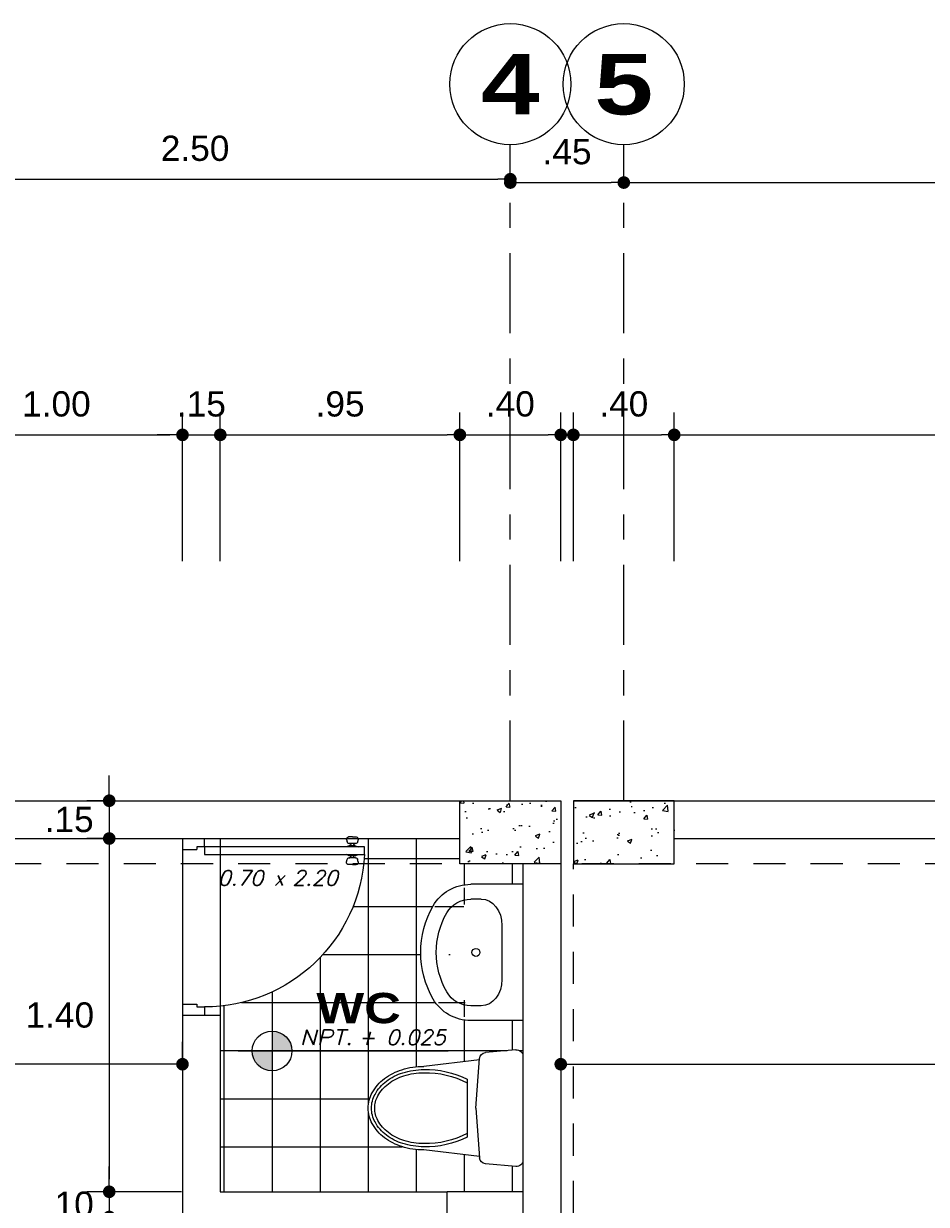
# Model space of a CAD drawing. Header units: millimetres. Extents: x 2178 to 2304, y 1220 to 1359.
# Drawn here: x 2192.439 to 2196.019, y 1296.072 to 1300.752 of the extents above; entities that cross this region are included whole.
import ezdxf
from ezdxf.enums import TextEntityAlignment as Align

# ---------------------------------------------------------------- set-up
doc = ezdxf.new("R2010")
doc.units = ezdxf.units.MM
doc.linetypes.add('CENTER', pattern=[50.800000000000004, 31.75, -6.35, 6.35, -6.35])
doc.linetypes.add('HIDDEN', pattern=[9.524999999999999, 6.35, -3.175])
doc.layers.get('0').update_dxf_attribs({"lineweight": 0})
for name, color, linetype, lineweight in [('carpinteria', 12, 'Continuous', 5), ('COTAS', 40, 'Continuous', 20), ('Ejes22', 50, 'CENTER', 9), ('Mobiliario', 52, 'Continuous', 5), ('PLUMA 1', 46, 'Continuous', 13), ('PLUMA 7', 10, 'Continuous', 0), ('PLUMA4', 160, 'Continuous', 40), ('PROY', 13, 'HIDDEN', 13), ('TEXTO', 5, 'Continuous', 18), ('TEXTOS', 42, 'Continuous', 13)]:
    doc.layers.add(name, color=color, linetype=linetype, lineweight=lineweight)
doc.layers.add('pisos....', color=7, linetype='Continuous', lineweight=5, true_color=0x7c7f7e)
doc.styles.add('ARIAL', font='arial.ttf')
doc.styles.add('ARIAL-N', font='arialbd.ttf')
doc.styles.add('ARIALCH', font='arialbd.ttf', dxfattribs={"width": 1.25})
doc.styles.add('SIMPLEX', font='simplex.shx', dxfattribs={"width": 1.2, "oblique": 15})
doc.dimstyles.new('RPM 50', dxfattribs={"dimtxt": 0.1, "dimasz": 0.05, "dimexe": 0.08849999999999973, "dimexo": 0.1535, "dimgap": 0.07099999999999997, "dimtad": 2, "dimtih": 1, "dimtoh": 1, "dimzin": 4, "dimdsep": 46, "dimtxsty": 'ARIAL', "dimblk": 'DOT', "dimcen": 0.4, "dimdle": 0.25, "dimclrd": 8, "dimclre": 8, "dimclrt": 9, "dimadec": 0, "dimazin": 0, "dimtfac": 1, "dimtix": 1, "dimtmove": 0, "dimatfit": 3, "dimldrblk": 'DOT', "dimfxl": 0.5, "dimfxlon": 1, "dimlwd": 0, "dimlwe": 0, "dimarcsym": 0})
pattern_1 = [(49.99999999999999, (1025.586031399713, -473.2546719146419), (0.182184668996004, -0.01593908553890309), [0.01905, -0.20955]), (355, (1025.586031399713, -473.2546719146419), (-0.03524342142496934, 0.1910568452390352), [0.01524, -0.16764058417]), (100.4514447, (1025.601213406713, -473.256000168142), (0.1469412470903533, 0.1751177519121951), [0.01619000879999998, -0.1780902445999998]), (46.18420000000001, (1025.586031399713, -473.2038719146419), (0.2710790408921299, -0.04204232793272715), [0.028575, -0.314325]), (96.63555760999992, (1025.608621299713, -473.207375414642), (0.237404134051503, 0.2474261245977215), [0.02428502314, -0.26713560816]), (351.1841511700001, (1025.586031399713, -473.2038719146419), (0.237404134064977, 0.2474261245855326), [0.02285996707, -0.25145973192]), (21, (1025.611431399713, -473.2165719146419), (0.1516143912691325, -0.1022651981870876), [0.01905, -0.20955]), (326.0000000000001, (1025.611431399713, -473.2165719146419), (0.06180202834764707, 0.1841879661223193), [0.01524, -0.16764]), (71.45144499999999, (1025.624065932313, -473.2250940145418), (0.2134164192787162, 0.08192276888590524), [0.0161900088, -0.1780899376]), (37.50000000000001, (1025.586031399713, -473.2546719146419), (0.003088603250591816, 0.0845550388731531), [0, -0.165608, 0, -0.17018, 0, -0.168275]), (7.499999999999999, (1025.586031399713, -473.2546719146419), (0.06681966251030574, 0.1001805748181195), [0, -0.09702799999999999, 0, -0.161798, 0, -0.06413500000000001]), (327.5, (1025.529389399713, -473.2546719146419), (0.1355905951668714, -0.005728743992673458), [0, -0.0635, 0, -0.19812, 0, -0.26289]), (317.5, (1025.503989399713, -473.2546719146419), (0.148129181386018, 0.02542649103333302), [0, -0.08255, 0, -0.131572, 0, -0.18669])]

# ---------------------------------------------------------------- blocks, each defined once
blk = doc.blocks.new('puerta de 0.80')
for p, q in [((0, 0.7578726278069325), (0, 0.8078726278070008)), ((0, 0.05787262780700075), (0, 0.8078726278070008)), ((0.1000000000000227, 0.770372627806978), (0.1000000000000227, 0.8078726278070008)), ((0, 0.7578726278069325), (0.06500000000005457, 0.7578726278069325)), ((0.06500000000005457, 0.7578726278069325), (0.06500000000005457, 0.770372627806978)), ((0.06500000000005457, 0.770372627806978), (0.1000000000000227, 0.770372627806978)), ((0.743372223558481, 0.1131570363396577), (0.7462233707656196, 0.1025164101029077)), ((0.7699992280930701, 0.1257452267906274), (0.753031481821381, 0.1257452267906274)), ((0.7699992280930701, 0.1257452267906274), (0.7869669743646455, 0.1257452267906274)), ((0.7966262326275455, 0.1131570363396577), (0.7937750854204069, 0.1025164101029077)), ((0, 0.007872627806932542), (0, 0.05787262780700075)), ((0, 0.05787262780700075), (0.06500000000005457, 0.05787262780700075)), ((0.06500000000005457, 0.04537262780695528), (0.06500000000005457, 0.05787262780700075)), ((0.1000000000000227, 0.08037262780703713), (0.8250000000000455, 0.08037262780703713)), ((0.1000000000000227, 0.04537262780695528), (0.1000000000000227, 0.08037262780703713)), ((0.7820575276252839, 0.09510460055400927), (0.7558826290285197, 0.09510460055400927)), ((0.7558826290285197, 0.09510460055400927), (0.7579409285608563, 0.09510460055400927)), ((0.7820575276252839, 0.08545825626470105), (0.7558826290285197, 0.08545825626470105)), ((0.762940928560738, 0.09010460055401381), (0.762940928560738, 0.08545825626470105)), ((0.7770575276252885, 0.09010460055401381), (0.7770575276252885, 0.08545825626470105)), ((0.7841158271576205, 0.09510460055400927), (0.7820575276252839, 0.09510460055400927)), ((0.8250000000000455, 0.08037262780703713), (0.8250000000000455, 0.04537262780695528)), ((0.1000000000000227, 0.04537262780695528), (0.06500000000005457, 0.04537262780695528)), ((0.8250000000000455, 0.04537262780695528), (0.1000000000000227, 0.04537262780695528)), ((0.1000000000000227, 0.04537262780695528), (0.1000000000000227, 0.007872627806932542)), ((0.743372223558481, 0.01258821927433473), (0.7462233707656196, 0.02322884551108473)), ((0.7699992280930701, 2.882325134123676e-08), (0.753031481821381, 2.882325134123676e-08)), ((0.7820575276252839, 0.04028699934929136), (0.7558826290285197, 0.04028699934929136)), ((0.7820575276252839, 0.03064065505998315), (0.7558826290285197, 0.03064065505998315)), ((0.7558826290285197, 0.03064065505998315), (0.7579409285608563, 0.03064065505998315)), ((0.762940928560738, 0.0356406550599786), (0.762940928560738, 0.04028699934929136)), ((0.7699992280930701, 2.882325134123676e-08), (0.7869669743646455, 2.882325134123676e-08)), ((0.8250000000000455, 0.04537262780695528), (0.7720000000000482, 0.04537262780695528)), ((0.7770575276252885, 0.0356406550599786), (0.7770575276252885, 0.04028699934929136)), ((0.7841158271576205, 0.03064065505998315), (0.7820575276252839, 0.03064065505998315)), ((0.7966262326275455, 0.01258821927433473), (0.7937750854204069, 0.02322884551108473))]:
    blk.add_line(p, q)
at = {"linetype": 'Continuous', "lineweight": 0}
for p, q in [((0.7558826290285197, 0.08545825626470105), (0.7419099796773025, 0.08037262780692345)), ((0.7820575276252839, 0.08545825626470105), (0.796030176976501, 0.08037262780692345)), ((0.7558826290285197, 0.04028699934929136), (0.7419099796773025, 0.04537262780695528)), ((0.7820575276252839, 0.04028699934929136), (0.796030176976501, 0.04537262780695528))]:
    blk.add_line(p, q, dxfattribs=at)
for centre, radius, start, end in [((0.1000000000000227, 0.04537262780695528), 0.725, 2.767078666097358, 90), ((0.753031481821381, 0.1157452267906365), 0.01, 90, 195.0000000000087), ((0.7869669743646455, 0.1157452267906365), 0.01, 344.9999999999912, 90), ((0.7558826290285197, 0.1051046005540002), 0.01, 195.0000000001698, 270), ((0.7579409285607426, 0.09010460055401381), 0.005, 0, 90), ((0.7820575276252839, 0.09010460055401381), 0.005, 90, 180), ((0.7841158271575068, 0.1051046005540002), 0.01, 270, 344.9999999998302), ((0.753031481821381, 0.01000002882324225), 0.01, 164.9999999999913, 270), ((0.7558826290285197, 0.02064065505999224), 0.01, 90, 164.9999999998302), ((0.7579409285607426, 0.0356406550599786), 0.005, 270, 0), ((0.7820575276252839, 0.0356406550599786), 0.005, 180, 270), ((0.7841158271575068, 0.02064065505999224), 0.01, 15.00000000016984, 90), ((0.7869669743646455, 0.01000002882324225), 0.01, 270, 15.00000000000872)]:
    blk.add_arc(centre, radius, start, end)
blk = doc.blocks.new('P')
at = {"style": 'SIMPLEX', "oblique": 15}
blk.add_text('x', height=0.06, dxfattribs=at).set_placement((-0.01697368369676155, 0.0255492955629677))
blk.add_attdef('L', text='', height=0.06, dxfattribs=at).set_placement((-0.057659880294743, 0.02554929556297481), align=Align.RIGHT)
blk.add_attdef('H', (0.05806964743619147, 0.02554929556297481), '', height=0.06, dxfattribs=at)
blk = doc.blocks.new('LAVATORIO')
at = {"layer": 'PLUMA 1', "linetype": 'Continuous', "lineweight": 20}
for p, q in [((-0.2999934783219942, 0.2071363636785648), (-0.2999934783219942, -0.02195454545901754)), ((-0.2999934783219942, 0.2071363636785648), (0.2999934783219942, 0.2071363636785648)), ((0.2999934783219942, 0.2071363636785648), (0.2999934783219942, -0.02195454545901754)), ((-0.1188260869807323, 0.1148181818415779), (0.1188260869807323, 0.1148181818415779)), ((-0.234782608743501, 0.02386363636850319), (-0.234782608743501, -0.02195454545901754)), ((0.234782608743501, 0.02386363636850319), (0.234782608743501, -0.02195454545901754))]:
    blk.add_line(p, q, dxfattribs=at)
blk.add_circle((0, 0), 0.01750000000356522, dxfattribs=at)
at = {"layer": 'PLUMA 1', "linetype": 'Continuous', "lineweight": 20, "extrusion": (0, 0, -1)}
for centre, major_axis, ratio, start_param, end_param in [((-0.1188260869807323, 0.02386363636850319), (0.1159565217627687, 2.11200665065676e-14), 0.7846746081733931, 3.141592653590338, 4.712388980384833), ((0.1188260869807323, 0.02386363636850319), (-0.1159565217627687, 9.952126509930016e-14), 0.7846746081733929, 1.570796326794223, 3.1415926535887), ((-0.1188521754517069, -0.02195454545901754), (2.795176774598603e-13, 0.1893818215381344), 0.9565217391304283, 3.638567482427635, 4.712388980383277), ((-0.1188521754517069, -0.02195454545901754), (-1.25662522260505e-12, 0.1212000033427651), 0.9565217391302343, 3.638567482442401, 4.712388980394607), ((0.1188521754517069, -0.02195454545901754), (1.256475748923904e-12, 0.1212000033427651), 0.9565217391302343, 1.57079632678498, 2.644617824737187), ((0.1188521754517069, -0.02195454545901754), (-2.791350386132135e-13, 0.1893818215381344), 0.9565217391304283, 1.570796326796306, 2.64461782475195), ((0, 0.2071363636785648), (-2.207522384136759e-16, 0.3818181859691521), 0.9565217391303741, 2.64461781258921, 3.638567494590378), ((0, 0.2071363636785648), (1.873049312265182e-16, 0.4500000041648561), 0.9565217391303545, 2.644617814432515, 3.638567492747071)]:
    blk.add_ellipse(centre, major_axis=major_axis, ratio=ratio, start_param=start_param, end_param=end_param, dxfattribs=at)
blk = doc.blocks.new('A$C17BD6781')
at = {"layer": 'Mobiliario', "linetype": 'Continuous'}
for p, q in [((0.0470258381902795, 0.2024778968581415), (0.07702583819028064, 0.4624778968581325)), ((0.4970258381902681, 0.2024778968581415), (0.467025838190267, 0.4624778968581325)), ((0.1371245447934086, 0.2600000207519599), (0.406927131587139, 0.2600000207519599)), ((2.658856601556181e-08, 0.03271609313324575), (0.01291432294007677, 0.1747733529997788)), ((0.2720258381902738, 0.2200000207519395), (0.04046188830088226, 0.2019667219995256)), ((0.2720258381902738, 0.2200000207519395), (0.5035897880796654, 0.2019667219995256)), ((0.5440516497919816, 0.03271609313324575), (0.5311373534404709, 0.1747733529997788)), ((0.0298768227825974, 2.075196903206233e-08), (0.5141748535979502, 2.075196903206233e-08))]:
    blk.add_line(p, q, dxfattribs=at)
for points in [[(0.467025838190267, 0.4624778968581325, 0.07568148098942781), (0.4514763274974598, 0.564619449634364, 0.08594715031423093), (0.409911660521658, 0.6457161817953931, 0.1060218382171382), (0.3436150782673906, 0.7032144903049868, 0.1264657149685374), (0.2720258381902738, 0.7216159645624032, 0.1264657149685252), (0.2004365981131571, 0.7032144903049868, 0.1060218382171112), (0.1341400158588897, 0.6457161817953931, 0.08594715031425326), (0.09257534888308783, 0.564619449634364, 0.07568148098944026), (0.07702583819028064, 0.4624778968581325, 0.07568148098943636)], [(0.4520258381902806, 0.4624778968581325, 0.0756814809893859), (0.4371558434836231, 0.5601558482174767, 0.08594715031428633), (0.3979260275471859, 0.6366970575473658, 0.1060218382171535), (0.3363817185640983, 0.6900737708649274, 0.1264657149685132), (0.2720258381902738, 0.7066159645624168, 0.1264657149686313), (0.2076699578163925, 0.6900737708648705, 0.1060218382170392), (0.1461256488333618, 0.6366970575473658, 0.08594715031415015), (0.1068958328969813, 0.5601558482175903, 0.07568148098951734), (0.092025838190267, 0.4624778968581325, 0.07568148098951734)], [(0.4370258381902659, 0.4624778968581325, 0.07568148098938046), (0.422835359469758, 0.5556922468005894, 0.08594715031429338), (0.3859403945727138, 0.6276779332993385, 0.1060218382171472), (0.3291483588608344, 0.6769330514248111, 0.1264657149685263), (0.2720258381902738, 0.6916159645624305, 0.1264657149686292), (0.2149033175196564, 0.6769330514248111, 0.1060218382170225), (0.1581112818078338, 0.6276779332993385, 0.08594715031417827), (0.1212163169108464, 0.5556922468007031, 0.07568148098950629), (0.1070258381902818, 0.4624778968581325, 0.07568148098950629)]]:
    blk.add_lwpolyline(points, format="xyb", dxfattribs=at)
for centre, radius, start, end in [((0.5137349313203856, 0.4501454030077241), 0.4218893808016409, 178.3249151335759, 206.7885795011672), ((0.5137349313203856, 0.4501454030077241), 0.4068893808016409, 178.3249151335759, 207.8601275501853), ((0.03031674506016202, 0.4501454030077241), 0.4068893808016409, 332.1398724498131, 1.675084866424104), ((0.03031674506016202, 0.4501454030077241), 0.4218893808016409, 333.2114204988328, 1.675084866424104), ((0.04279111913410816, 0.1720572806184748), 0.03, 94.45298473469602, 174.8055710922652), ((0.5012605572464395, 0.1720572806184748), 0.03, 5.194428907734862, 85.54701526530398), ((0.0298768227825974, 0.03000002075194175), 0.03, 174.8055710922652, 270), ((0.5141748535979502, 0.03000002075194175), 0.03, 270, 5.194428907734862)]:
    blk.add_arc(centre, radius, start, end, dxfattribs=at)
blk = doc.blocks.new('N')
at = {"linetype": 'Continuous'}
h = blk.add_hatch(color=256, dxfattribs=at)
h.paths.add_polyline_path([(0, 0.1000000000000085), (0, 0), (0.1000000000000014, 0, 0.4142135623730981)])
h.paths.add_polyline_path([(-0.1000000000000014, 0, 0.4142135623730981), (0, -0.1000000000000085), (0, 0)])
for points in [[(0, 0.1700000000000017), (0, -0.1700000000000017)], [(-0.1700000000000017, 0), (0.8870854846603891, 0)]]:
    blk.add_lwpolyline(points)
blk.add_circle((0, 0), 0.1)
at = {"color": 64, "style": 'SIMPLEX', "oblique": 15, "width": 1.2}
blk.add_text('NPT.', height=0.075, dxfattribs=at).set_placement((0.1397908554024241, 0.03140925992012455))
at = {"color": 64, "style": 'SIMPLEX', "oblique": 15, "width": 1.062312430358449}
blk.add_attdef('NIV', text='', height=0.075, dxfattribs=at).set_placement((0.434891932751043, 0.03140925992012455), (0.8749927967566862, 0.03140925992012455), align=Align.FIT)
blk = doc.blocks.new('_DOT')
at = {"color": 0, "linetype": 'ByBlock'}
blk.add_line((-0.5, 0), (-1, 0), dxfattribs=at)
at = {"color": 0, "linetype": 'ByBlock', "const_width": 0.5}
blk.add_lwpolyline([(-0.25, 0, 1), (0.25, 0, 1)], format="xyb", close=True, dxfattribs=at)
blk = doc.blocks.new('*D1196')
at = {"color": 8, "lineweight": 0, "transparency": 16777216}
for p, q in [((2191.869248934216, 1300.134671106335), (2191.869248934216, 1300.223171106335)), ((2194.369248934216, 1300.134671106335), (2194.369248934216, 1300.223171106335)), ((2191.919248934216, 1300.134671106335), (2194.319248934216, 1300.134671106335))]:
    blk.add_line(p, q, dxfattribs=at)
at = {"layer": 'Defpoints', "color": 0, "transparency": 16777216}
for p in [(2191.869248934216, 1300.134671106335), (2194.369248934216, 1300.134671106335), (2194.369248934216, 1300.121513211598)]:
    blk.add_point(p, dxfattribs=at)
at = {"color": 8, "lineweight": 0, "transparency": 16777216, "xscale": 0.05, "yscale": 0.05, "zscale": 0.05, "rotation": 180}
blk.add_blockref('_DOT', (2191.869248934216, 1300.134671106335), dxfattribs=at)
at = {"color": 8, "lineweight": 0, "transparency": 16777216, "xscale": 0.05, "yscale": 0.05, "zscale": 0.05}
blk.add_blockref('_DOT', (2194.369248934216, 1300.134671106335), dxfattribs=at)
at = {"color": 9, "transparency": 16777216, "insert": (2193.119248934216, 1300.256728405108), "char_height": 0.1, "attachment_point": 5, "style": 'ARIAL'}
blk.add_mtext('2.50', dxfattribs=at)
blk = doc.blocks.new('*D1197')
at = {"color": 8, "lineweight": 0, "transparency": 16777216}
for p, q in [((2194.369248934216, 1300.121513211598), (2194.369248934216, 1300.210013211598)), ((2194.819248934216, 1300.121513211598), (2194.819248934216, 1300.210013211598)), ((2194.419248934216, 1300.121513211598), (2194.769248934216, 1300.121513211598))]:
    blk.add_line(p, q, dxfattribs=at)
at = {"layer": 'Defpoints', "color": 0, "transparency": 16777216}
for p in [(2194.369248934216, 1300.121513211598), (2194.819248934216, 1300.121513211598), (2194.819248934216, 1300.121513211598)]:
    blk.add_point(p, dxfattribs=at)
at = {"color": 8, "lineweight": 0, "transparency": 16777216, "xscale": 0.05, "yscale": 0.05, "zscale": 0.05, "rotation": 180}
blk.add_blockref('_DOT', (2194.369248934216, 1300.121513211598), dxfattribs=at)
at = {"color": 8, "lineweight": 0, "transparency": 16777216, "xscale": 0.05, "yscale": 0.05, "zscale": 0.05}
blk.add_blockref('_DOT', (2194.819248934216, 1300.121513211598), dxfattribs=at)
at = {"color": 9, "transparency": 16777216, "insert": (2194.594248934216, 1300.243365871899), "char_height": 0.1, "attachment_point": 5, "style": 'ARIAL'}
blk.add_mtext('.45', dxfattribs=at)
blk = doc.blocks.new('*D1198')
at = {"color": 8, "lineweight": 0, "transparency": 16777216}
for p, q in [((2194.819248934216, 1300.121513211598), (2194.819248934216, 1300.210013211598)), ((2199.519248934216, 1300.121513211598), (2199.519248934216, 1300.210013211598)), ((2194.869248934216, 1300.121513211598), (2199.469248934216, 1300.121513211598))]:
    blk.add_line(p, q, dxfattribs=at)
at = {"layer": 'Defpoints', "color": 0, "transparency": 16777216}
for p in [(2194.819248934216, 1300.121513211598), (2199.519248934216, 1300.121513211598), (2199.519248934216, 1300.121513211598)]:
    blk.add_point(p, dxfattribs=at)
at = {"color": 8, "lineweight": 0, "transparency": 16777216, "xscale": 0.05, "yscale": 0.05, "zscale": 0.05, "rotation": 180}
blk.add_blockref('_DOT', (2194.819248934216, 1300.121513211598), dxfattribs=at)
at = {"color": 8, "lineweight": 0, "transparency": 16777216, "xscale": 0.05, "yscale": 0.05, "zscale": 0.05}
blk.add_blockref('_DOT', (2199.519248934216, 1300.121513211598), dxfattribs=at)
at = {"color": 9, "transparency": 16777216, "insert": (2197.169248934216, 1300.243570510371), "char_height": 0.1, "attachment_point": 5, "style": 'ARIAL'}
blk.add_mtext('4.70', dxfattribs=at)
blk = doc.blocks.new('*D1242')
at = {"color": 8, "lineweight": 0, "transparency": 16777216}
for p, q in [((2192.069248934216, 1298.621513211598), (2192.069248934216, 1299.210013211598)), ((2193.069248934216, 1298.621513211598), (2193.069248934216, 1299.210013211598)), ((2192.119248934216, 1299.121513211598), (2193.019248934216, 1299.121513211598))]:
    blk.add_line(p, q, dxfattribs=at)
at = {"layer": 'Defpoints', "color": 0, "transparency": 16777216}
for p in [(2193.069248934216, 1299.121513211598), (2192.069248934216, 1297.671513211598), (2193.069248934216, 1296.821513211598)]:
    blk.add_point(p, dxfattribs=at)
at = {"color": 8, "lineweight": 0, "transparency": 16777216, "xscale": 0.05, "yscale": 0.05, "zscale": 0.05, "rotation": 180}
blk.add_blockref('_DOT', (2192.069248934216, 1299.121513211598), dxfattribs=at)
at = {"color": 8, "lineweight": 0, "transparency": 16777216, "xscale": 0.05, "yscale": 0.05, "zscale": 0.05}
blk.add_blockref('_DOT', (2193.069248934216, 1299.121513211598), dxfattribs=at)
at = {"color": 9, "transparency": 16777216, "insert": (2192.569248934216, 1299.24357051037), "char_height": 0.1, "attachment_point": 5, "style": 'ARIAL'}
blk.add_mtext('1.00', dxfattribs=at)
blk = doc.blocks.new('*D1243')
at = {"color": 8, "lineweight": 0, "transparency": 16777216}
for p, q in [((2193.069248934216, 1298.621513211598), (2193.069248934216, 1299.210013211598)), ((2193.219248934216, 1298.621513211598), (2193.219248934216, 1299.210013211598)), ((2193.019248934216, 1299.121513211598), (2192.969248934216, 1299.121513211598)), ((2193.069248934216, 1299.121513211598), (2193.219248934216, 1299.121513211598)), ((2193.269248934216, 1299.121513211598), (2193.319248934216, 1299.121513211598))]:
    blk.add_line(p, q, dxfattribs=at)
at = {"layer": 'Defpoints', "color": 0, "transparency": 16777216}
for p in [(2193.219248934216, 1299.121513211598), (2193.069248934216, 1296.821513211598), (2193.219248934216, 1296.821513211598)]:
    blk.add_point(p, dxfattribs=at)
at = {"color": 8, "lineweight": 0, "transparency": 16777216, "xscale": 0.05, "yscale": 0.05, "zscale": 0.05}
blk.add_blockref('_DOT', (2193.069248934216, 1299.121513211598), dxfattribs=at)
at = {"color": 8, "lineweight": 0, "transparency": 16777216, "xscale": 0.05, "yscale": 0.05, "zscale": 0.05, "rotation": 180}
blk.add_blockref('_DOT', (2193.219248934216, 1299.121513211598), dxfattribs=at)
at = {"color": 9, "transparency": 16777216, "insert": (2193.144248934216, 1299.24357051037), "char_height": 0.1, "attachment_point": 5, "style": 'ARIAL'}
blk.add_mtext('.15', dxfattribs=at)
blk = doc.blocks.new('*D1244')
at = {"color": 8, "lineweight": 0, "transparency": 16777216}
for p, q in [((2193.219248934216, 1298.621513211598), (2193.219248934216, 1299.210013211598)), ((2194.169248934216, 1298.621513211598), (2194.169248934216, 1299.210013211598)), ((2193.269248934216, 1299.121513211598), (2194.119248934216, 1299.121513211598))]:
    blk.add_line(p, q, dxfattribs=at)
at = {"layer": 'Defpoints', "color": 0, "transparency": 16777216}
for p in [(2194.169248934216, 1299.121513211598), (2194.169248934216, 1297.671513211598), (2193.219248934216, 1296.821513211598)]:
    blk.add_point(p, dxfattribs=at)
at = {"color": 8, "lineweight": 0, "transparency": 16777216, "xscale": 0.05, "yscale": 0.05, "zscale": 0.05, "rotation": 180}
blk.add_blockref('_DOT', (2193.219248934216, 1299.121513211598), dxfattribs=at)
at = {"color": 8, "lineweight": 0, "transparency": 16777216, "xscale": 0.05, "yscale": 0.05, "zscale": 0.05}
blk.add_blockref('_DOT', (2194.169248934216, 1299.121513211598), dxfattribs=at)
at = {"color": 9, "transparency": 16777216, "insert": (2193.694248934216, 1299.24357051037), "char_height": 0.1, "attachment_point": 5, "style": 'ARIAL'}
blk.add_mtext('.95', dxfattribs=at)
blk = doc.blocks.new('*D1146')
at = {"color": 8, "lineweight": 0, "transparency": 16777216}
for p, q in [((2194.169248934216, 1298.621513211598), (2194.169248934216, 1299.210013211598)), ((2194.569248934216, 1298.621513211598), (2194.569248934216, 1299.210013211598)), ((2194.219248934216, 1299.121513211598), (2194.519248934216, 1299.121513211598))]:
    blk.add_line(p, q, dxfattribs=at)
at = {"layer": 'Defpoints', "color": 0, "transparency": 16777216}
for p in [(2194.569248934216, 1299.121513211598), (2194.169248934216, 1297.671513211598), (2194.569248934216, 1297.671513211598)]:
    blk.add_point(p, dxfattribs=at)
at = {"color": 8, "lineweight": 0, "transparency": 16777216, "xscale": 0.05, "yscale": 0.05, "zscale": 0.05, "rotation": 180}
blk.add_blockref('_DOT', (2194.169248934216, 1299.121513211598), dxfattribs=at)
at = {"color": 8, "lineweight": 0, "transparency": 16777216, "xscale": 0.05, "yscale": 0.05, "zscale": 0.05}
blk.add_blockref('_DOT', (2194.569248934216, 1299.121513211598), dxfattribs=at)
at = {"color": 9, "transparency": 16777216, "insert": (2194.369248934216, 1299.24357051037), "char_height": 0.1, "attachment_point": 5, "style": 'ARIAL'}
blk.add_mtext('.40', dxfattribs=at)
blk = doc.blocks.new('*D1147')
at = {"color": 8, "lineweight": 0, "transparency": 16777216}
for p, q in [((2194.619248934216, 1298.621513211598), (2194.619248934216, 1299.210013211598)), ((2195.019248934216, 1298.621513211598), (2195.019248934216, 1299.210013211598)), ((2194.669248934216, 1299.121513211598), (2194.969248934216, 1299.121513211598))]:
    blk.add_line(p, q, dxfattribs=at)
at = {"layer": 'Defpoints', "color": 0, "transparency": 16777216}
for p in [(2195.019248934216, 1299.121513211598), (2194.619248934216, 1297.671513211598), (2195.019248934216, 1297.671513211598)]:
    blk.add_point(p, dxfattribs=at)
at = {"color": 8, "lineweight": 0, "transparency": 16777216, "xscale": 0.05, "yscale": 0.05, "zscale": 0.05, "rotation": 180}
blk.add_blockref('_DOT', (2194.619248934216, 1299.121513211598), dxfattribs=at)
at = {"color": 8, "lineweight": 0, "transparency": 16777216, "xscale": 0.05, "yscale": 0.05, "zscale": 0.05}
blk.add_blockref('_DOT', (2195.019248934216, 1299.121513211598), dxfattribs=at)
at = {"color": 9, "transparency": 16777216, "insert": (2194.819248934216, 1299.24357051037), "char_height": 0.1, "attachment_point": 5, "style": 'ARIAL'}
blk.add_mtext('.40', dxfattribs=at)
blk = doc.blocks.new('*D1148')
at = {"color": 8, "lineweight": 0, "transparency": 16777216}
for p, q in [((2195.019248934216, 1298.621513211598), (2195.019248934216, 1299.210013211598)), ((2199.319248934216, 1298.621513211598), (2199.319248934216, 1299.210013211598)), ((2195.069248934216, 1299.121513211598), (2199.269248934216, 1299.121513211598))]:
    blk.add_line(p, q, dxfattribs=at)
at = {"layer": 'Defpoints', "color": 0, "transparency": 16777216}
for p in [(2199.319248934216, 1299.121513211598), (2195.019248934216, 1297.671513211598), (2199.319248934216, 1297.671513211598)]:
    blk.add_point(p, dxfattribs=at)
at = {"color": 8, "lineweight": 0, "transparency": 16777216, "xscale": 0.05, "yscale": 0.05, "zscale": 0.05, "rotation": 180}
blk.add_blockref('_DOT', (2195.019248934216, 1299.121513211598), dxfattribs=at)
at = {"color": 8, "lineweight": 0, "transparency": 16777216, "xscale": 0.05, "yscale": 0.05, "zscale": 0.05}
blk.add_blockref('_DOT', (2199.319248934216, 1299.121513211598), dxfattribs=at)
at = {"color": 9, "transparency": 16777216, "insert": (2197.169248934216, 1299.243604616782), "char_height": 0.1, "attachment_point": 5, "style": 'ARIAL'}
blk.add_mtext('4.30', dxfattribs=at)
blk = doc.blocks.new('*D1245')
at = {"color": 8, "lineweight": 0, "transparency": 16777216}
for p, q in [((2185.819248934215, 1296.571947770769), (2185.819248934215, 1296.715484182825)), ((2193.069248934216, 1296.626984182825), (2193.069248934216, 1296.715484182825)), ((2193.019248934216, 1296.626984182825), (2185.869248934216, 1296.626984182825))]:
    blk.add_line(p, q, dxfattribs=at)
at = {"layer": 'Defpoints', "color": 0, "transparency": 16777216}
for p in [(2185.819248934215, 1296.626984182825), (2193.069248934216, 1296.53430134523), (2185.819248934215, 1296.418447770769)]:
    blk.add_point(p, dxfattribs=at)
at = {"color": 8, "lineweight": 0, "transparency": 16777216, "xscale": 0.05, "yscale": 0.05, "zscale": 0.05, "rotation": 180}
blk.add_blockref('_DOT', (2185.819248934215, 1296.626984182825), dxfattribs=at)
at = {"color": 8, "lineweight": 0, "transparency": 16777216, "xscale": 0.05, "yscale": 0.05, "zscale": 0.05}
blk.add_blockref('_DOT', (2193.069248934216, 1296.626984182825), dxfattribs=at)
at = {"color": 9, "transparency": 16777216, "insert": (2189.444248934215, 1296.749041481597), "char_height": 0.1, "attachment_point": 5, "style": 'ARIAL'}
blk.add_mtext('7.25', dxfattribs=at)
blk = doc.blocks.new('*D1246')
at = {"color": 8, "lineweight": 0, "transparency": 16777216}
for p, q in [((2192.778770193509, 1297.721513211598), (2192.778770193509, 1297.771513211598)), ((2192.778770193509, 1297.671513211598), (2192.690270193509, 1297.671513211598)), ((2192.778770193509, 1297.671513211598), (2192.778770193509, 1297.521513211598)), ((2192.778770193509, 1297.521513211598), (2192.690270193509, 1297.521513211598)), ((2192.778770193509, 1297.471513211598), (2192.778770193509, 1297.421513211598))]:
    blk.add_line(p, q, dxfattribs=at)
at = {"layer": 'Defpoints', "color": 0, "transparency": 16777216}
for p in [(2192.837947867592, 1297.671513211598), (2192.778770193509, 1297.521513211598), (2192.837947867592, 1297.521513211598)]:
    blk.add_point(p, dxfattribs=at)
at = {"color": 8, "lineweight": 0, "transparency": 16777216, "xscale": 0.05, "yscale": 0.05, "zscale": 0.05}
for p, rotation in [((2192.778770193509, 1297.671513211598), 270), ((2192.778770193509, 1297.521513211598), 90)]:
    blk.add_blockref('_DOT', p, dxfattribs=dict(at, rotation=rotation))
at = {"color": 9, "transparency": 16777216, "insert": (2192.619809756946, 1297.596513211598), "char_height": 0.1, "attachment_point": 5, "style": 'ARIAL'}
blk.add_mtext('.15', dxfattribs=at)
blk = doc.blocks.new('*D1247')
at = {"color": 8, "lineweight": 0, "transparency": 16777216}
for p, q in [((2192.778770193508, 1297.521513211598), (2192.690270193508, 1297.521513211598)), ((2192.778770193508, 1297.471513211598), (2192.778770193508, 1296.171513211598)), ((2193.065748934217, 1296.121513211598), (2192.690270193508, 1296.121513211598))]:
    blk.add_line(p, q, dxfattribs=at)
at = {"layer": 'Defpoints', "color": 0, "transparency": 16777216}
for p in [(2192.837947867591, 1297.521513211598), (2192.778770193508, 1296.121513211598), (2193.219248934216, 1296.121513211598)]:
    blk.add_point(p, dxfattribs=at)
at = {"color": 8, "lineweight": 0, "transparency": 16777216, "xscale": 0.05, "yscale": 0.05, "zscale": 0.05}
for p, rotation in [((2192.778770193508, 1297.521513211598), 90), ((2192.778770193508, 1296.121513211598), 270)]:
    blk.add_blockref('_DOT', p, dxfattribs=dict(at, rotation=rotation))
at = {"color": 9, "transparency": 16777216, "insert": (2192.582770193508, 1296.821513211597), "char_height": 0.1, "attachment_point": 5, "style": 'ARIAL'}
blk.add_mtext('1.40', dxfattribs=at)
blk = doc.blocks.new('*D1248')
at = {"color": 8, "lineweight": 0, "transparency": 16777216}
for p, q in [((2192.778770193509, 1296.171513211598), (2192.778770193509, 1296.221513211598)), ((2193.065748934217, 1296.121513211598), (2192.690270193509, 1296.121513211598)), ((2192.778770193509, 1296.121513211598), (2192.778770193509, 1296.021513211598)), ((2193.065748934217, 1296.021513211598), (2192.690270193509, 1296.021513211598)), ((2192.778770193509, 1295.971513211598), (2192.778770193509, 1295.921513211598))]:
    blk.add_line(p, q, dxfattribs=at)
at = {"layer": 'Defpoints', "color": 0, "transparency": 16777216}
for p in [(2193.219248934217, 1296.121513211598), (2192.778770193509, 1296.021513211598), (2193.219248934217, 1296.021513211598)]:
    blk.add_point(p, dxfattribs=at)
at = {"color": 8, "lineweight": 0, "transparency": 16777216, "xscale": 0.05, "yscale": 0.05, "zscale": 0.05}
for p, rotation in [((2192.778770193509, 1296.121513211598), 270), ((2192.778770193509, 1296.021513211598), 90)]:
    blk.add_blockref('_DOT', p, dxfattribs=dict(at, rotation=rotation))
at = {"color": 9, "transparency": 16777216, "insert": (2192.620355459539, 1296.071513211597), "char_height": 0.1, "attachment_point": 5, "style": 'ARIAL'}
blk.add_mtext('.10', dxfattribs=at)
blk = doc.blocks.new('*D1252')
at = {"color": 8, "lineweight": 0, "transparency": 16777216}
for p, q in [((2194.569248934216, 1296.626984182825), (2194.569248934216, 1296.538484182825)), ((2194.619248934217, 1296.626984182825), (2199.519248934216, 1296.626984182825)), ((2199.569248934216, 1296.626984182825), (2199.569248934216, 1296.538484182825))]:
    blk.add_line(p, q, dxfattribs=at)
at = {"layer": 'Defpoints', "color": 0, "transparency": 16777216}
for p in [(2194.569248934216, 1296.694424252114), (2199.569248934216, 1296.694424252114), (2199.569248934216, 1296.626984182825)]:
    blk.add_point(p, dxfattribs=at)
at = {"color": 8, "lineweight": 0, "transparency": 16777216, "xscale": 0.05, "yscale": 0.05, "zscale": 0.05, "rotation": 180}
blk.add_blockref('_DOT', (2194.569248934216, 1296.626984182825), dxfattribs=at)
at = {"color": 8, "lineweight": 0, "transparency": 16777216, "xscale": 0.05, "yscale": 0.05, "zscale": 0.05}
blk.add_blockref('_DOT', (2199.569248934216, 1296.626984182825), dxfattribs=at)
at = {"color": 9, "transparency": 16777216, "insert": (2197.069248934216, 1296.504926884053), "char_height": 0.1, "attachment_point": 5, "style": 'ARIAL'}
blk.add_mtext('5.00', dxfattribs=at)

msp = doc.modelspace()

# ---------------------------------------------------------------- hatches: boundary and pattern name
h = msp.add_hatch()
h.set_pattern_fill('AR-CONC', color=256, scale=0.001)
h.set_pattern_definition(pattern_1)
h.paths.add_polyline_path([(2194.569248934216, 1297.421513211598), (2194.569248934216, 1297.671513211598), (2194.169248934216, 1297.671513211598), (2194.169248934216, 1297.421513211598)])
h = msp.add_hatch()
h.set_pattern_fill('AR-CONC', color=256, scale=0.001)
h.set_pattern_definition(pattern_1)
h.paths.add_polyline_path([(2194.619248934216, 1297.421513211598), (2195.019248934216, 1297.421513211598), (2195.019248934216, 1297.671513211598), (2194.619248934216, 1297.671513211598)])
at = {"layer": 'pisos....'}
h = msp.add_hatch(dxfattribs=at)
h.set_pattern_fill('NET', color=256, scale=0.06)
h.set_pattern_definition([(0, (1020.136031399712, -473.2546719146419), (0, 0.1905), []), (90, (1020.136031399712, -473.2546719146419), (-0.1905, 1.166437552015814e-17), [])])
edge = h.paths.add_edge_path()
edge.add_ellipse((2194.213067115992, 1297.17710427778), major_axis=(-0.1704436393843569, 2.49983864526988e-13), ratio=0.9565217391305934, start_angle=270.0000000000804, end_angle=331.5254397833825)
edge.add_line((2194.212918516482, 1297.340131450363), (2194.419248934216, 1297.340131450363))
edge.add_line((2194.419248934216, 1297.340131450363), (2194.419248934216, 1297.421513211598))
edge.add_line((2194.419248934216, 1297.421513211598), (2194.169248934216, 1297.421513211598))
edge.add_line((2194.169248934216, 1297.421513211598), (2193.787555941524, 1297.421513211598))
edge.add_arc((2193.156748934216, 1297.488700711598), 0.6343750000001273, 275.65407666117903, 353.92032528726116, ccw=False)
edge.add_line((2193.219248934216, 1296.85741203704), (2193.219248934216, 1296.821513211598))
edge.add_line((2193.219248934216, 1296.821513211598), (2193.219248934216, 1296.121513211598))
edge.add_line((2193.219248934216, 1296.121513211598), (2194.119248934216, 1296.121513211598))
edge.add_line((2194.119248934216, 1296.121513211598), (2194.419248934216, 1296.121513211598))
edge.add_line((2194.419248934216, 1296.121513211598), (2194.419248934216, 1296.247048485584))
edge.add_arc((2194.393748934216, 1296.247048485584), 0.02549999999999674, -95.19442890754982, 0, ccw=False)
edge.add_line((2194.391440272692, 1296.221653208819), (2194.270691601806, 1296.232630360717))
edge.add_arc((2194.27300026333, 1296.258025637482), 0.02550000000009441, 184.4529847348701, 264.80557109245024, ccw=False)
edge.add_line((2194.247577238156, 1296.256045791274), (2194.247142739526, 1296.26162514868))
edge.add_line((2194.247142739526, 1296.26162514868), (2194.026142739526, 1296.28712514868))
edge.add_arc((2194.026142739526, 1296.5788861453), 0.2917609966197345, 252.6880842846832, 270, ccw=False)
edge.add_arc((2194.006863726492, 1296.517033669646), 0.2269735820391569, 233.0387361203023, 252.6880842846931, ccw=False)
edge.add_arc((2193.977338286524, 1296.477796923692), 0.1778688588609802, 208.8307546820017, 233.038736120291, ccw=False)
edge.add_arc((2193.932063328993, 1296.452875148681), 0.1261879470160388, 180.0000000001032, 208.8307546820445, ccw=False)
edge.add_arc((2193.932063328993, 1296.45287514868), 0.1261879470156083, 151.1692453185479, 179.9999999998968, ccw=False)
edge.add_arc((2193.977338286525, 1296.427953373669), 0.177868858861434, 126.9612638786393, 151.169245318531, ccw=False)
edge.add_arc((2194.006863726491, 1296.388716627714), 0.2269735820387949, 107.3119157158136, 126.9612638785843, ccw=False)
edge.add_arc((2194.026142739526, 1296.326864152061), 0.2917609966196871, 90, 107.31191571585211, ccw=False)
edge.add_line((2194.026142739526, 1296.61862514868), (2194.247142739526, 1296.64412514868))
edge.add_line((2194.247142739526, 1296.64412514868), (2194.247577238156, 1296.649704506086))
edge.add_arc((2194.27300026333, 1296.647724659878), 0.0255000000000944, 95.19442890754982, 175.5470152651299, ccw=False)
edge.add_line((2194.270691601806, 1296.673119936643), (2194.391440272692, 1296.684097088542))
edge.add_arc((2194.393748934216, 1296.658701811777), 0.02549999999999674, 0, 95.19442890754982, ccw=False)
edge.add_line((2194.419248934216, 1296.658701811777), (2194.419248934216, 1296.800143189383))
edge.add_line((2194.419248934216, 1296.800143189383), (2194.212918516481, 1296.800143189383))
edge.add_ellipse((2194.213067115992, 1296.963170361967), major_axis=(0.170443639384357, 2.499081723458499e-13), ratio=0.956521739130593, start_angle=208.4745602166176, end_angle=269.9999999999196, ccw=False)
edge.add_ellipse((2194.419248934216, 1297.070137319873), major_axis=(0.4050000037482276, 4.744386080289655e-16), ratio=0.9565217391312869, start_angle=151.5254391921268, end_angle=208.4745608078731, ccw=False)
h.paths.add_polyline_path([(2194.169248934216, 1297.521513211598), (2193.766394738974, 1297.521513211598, -0.1196100031960744), (2193.766296887765, 1297.517387069064), (2193.763802133959, 1297.508076521107, -0.3394542588609729), (2193.755350282979, 1297.501591187752), (2193.753549270888, 1297.501591187752, 0.4142135623730913), (2193.749174270888, 1297.497216187752), (2193.749174270888, 1297.493150636498), (2193.753549270888, 1297.493150636498), (2193.76577533907, 1297.488700711598), (2193.791123934216, 1297.488700711598), (2193.791123934216, 1297.458075711598), (2193.790384278874, 1297.458075711598, -0.01445493358691748), (2193.787555941524, 1297.421513211598), (2194.169248934216, 1297.421513211598)])

# ---------------------------------------------------------------- linework, layer by layer
for points in [[(2193.069248934216, 1297.521513211598), (2193.069248934216, 1296.821513211598)], [(2193.219248934216, 1297.521513211598), (2193.219248934216, 1296.821513211598)], [(2194.419248934216, 1296.121513211598), (2194.119248934216, 1296.121513211598)]]:
    msp.add_lwpolyline(points)
at = {"layer": 'COTAS'}
for centre in [(2194.369248934216, 1300.511513211598), (2194.819248934216, 1300.511513211598)]:
    msp.add_circle(centre, 0.24, dxfattribs=at)
at = {"layer": 'Ejes22', "linetype": 'CENTER', "lineweight": 9, "ltscale": 0.01}
for points in [[(2194.369248934216, 1297.671513211598), (2194.369248934216, 1300.271513211598)], [(2194.819248934216, 1297.671513211598), (2194.819248934216, 1300.271513211598)]]:
    msp.add_lwpolyline(points, dxfattribs=at)
at = {"layer": 'PLUMA 7'}
for points in [[(2185.819248934215, 1297.671513211598), (2194.569248934216, 1297.671513211598)], [(2194.569248934216, 1297.671513211598), (2194.569248934216, 1294.221513211598)], [(2194.619248934216, 1297.671513211598), (2213.418216094101, 1297.671513211598)], [(2192.069248934216, 1297.521513211598), (2194.169248934216, 1297.521513211598)], [(2195.019248934216, 1297.521513211598), (2199.319248934216, 1297.521513211598)], [(2194.419248934216, 1297.421513211598), (2194.419248934216, 1295.621513211598)], [(2193.069248934216, 1296.821513211598), (2193.219248934216, 1296.821513211598)], [(2193.069248934216, 1296.821513211598), (2193.069248934216, 1294.871513211598)], [(2193.219248934216, 1296.821513211598), (2193.219248934216, 1296.121513211598)], [(2193.219248934216, 1296.121513211598), (2194.119248934216, 1296.121513211598)], [(2194.119248934216, 1296.021513211598), (2194.119248934216, 1296.121513211598)]]:
    msp.add_lwpolyline(points, dxfattribs=at)
for points in [[(2194.569248934216, 1297.671513211598), (2194.569248934216, 1297.421513211598), (2194.169248934216, 1297.421513211598), (2194.169248934216, 1297.671513211598)], [(2194.619248934216, 1297.671513211598), (2194.619248934216, 1297.421513211598), (2195.019248934216, 1297.421513211598), (2195.019248934216, 1297.671513211598)]]:
    msp.add_lwpolyline(points, close=True, dxfattribs=at)
at = {"layer": 'PROY', "ltscale": 0.02, "flags": 128}
for points in [[(2199.319248934216, 1297.421513211598), (2189.119248934216, 1297.421513211598)], [(2194.619248934216, 1294.221513211598), (2194.619248934216, 1297.421513211598)]]:
    msp.add_lwpolyline(points, dxfattribs=at)

# ---------------------------------------------------------------- block references
at = {"layer": 'carpinteria', "xscale": -0.875, "yscale": 0.875, "zscale": 0.875, "rotation": 180}
msp.add_blockref('puerta de 0.80', (2193.069248934216, 1297.528401760929), dxfattribs=at)
at = {"layer": 'COTAS'}
ref = msp.add_blockref('N', (2193.424391175235, 1296.67953844778), dxfattribs=dict(at, xscale=0.7870854846603947, yscale=0.7870854846603947, zscale=0.7870854846603947))
ref.add_attrib('NIV', '+ 0.025', dxfattribs={"layer": '0', "color": 64, "height": 0.05903141134952907, "style": 'SIMPLEX', "oblique": 15, "width": 0.9552576893153458}).set_placement((2193.766688302899, 1296.704260220347), (2194.113085304744, 1296.704260220347), align=Align.FIT)
at = {"layer": 'Mobiliario', "xscale": -0.8500000000000227, "yscale": 0.8500000000000227, "zscale": 0.8500000000000227, "rotation": 90}
msp.add_blockref('A$C17BD6781', (2194.419248951855, 1296.684097111142), dxfattribs=at)
at = {"layer": 'PLUMA4', "xscale": 0.9, "yscale": 0.9, "zscale": 0.9, "rotation": 270}
msp.add_blockref('LAVATORIO', (2194.232826206905, 1297.070137319873), dxfattribs=at)
at = {"layer": 'TEXTOS'}
msp.add_blockref('P', (2193.447068215942, 1297.309941004938), dxfattribs=at).add_auto_attribs({'H': '2.20', 'L': '0.70'})

# ---------------------------------------------------------------- texts
at = {"layer": 'COTAS', "style": 'ARIALCH', "width": 1.25}
for tag, p in [('4', (2194.369248934216, 1300.511513211598)), ('5', (2194.819248934216, 1300.511513211598))]:
    msp.add_attdef(tag, text='LETRAONUMERO', height=0.24, dxfattribs=at).set_placement(p, align=Align.MIDDLE_CENTER)
at = {"layer": 'TEXTO', "style": 'ARIAL-N', "width": 1.2}
msp.add_text('WC', height=0.12, dxfattribs=at).set_placement((2193.767568583582, 1296.789680222176), align=Align.CENTER)

# ---------------------------------------------------------------- dimensions: what is measured, and where the dimension line sits
for base, p1, p2, picture, middle in [((2194.369248934216, 1300.134671106335), (2191.869248934216, 1300.134671106335), (2194.369248934216, 1300.121513211598), '*D1196', (2193.119248934216, 1300.256728405108)), ((2194.819248934216, 1300.121513211598), (2194.369248934216, 1300.121513211598), (2194.819248934216, 1300.121513211598), '*D1197', (2194.594248934216, 1300.243365871899)), ((2199.519248934216, 1300.121513211598), (2194.819248934216, 1300.121513211598), (2199.519248934216, 1300.121513211598), '*D1198', (2197.169248934216, 1300.243570510371)), ((2193.069248934216, 1299.121513211598), (2192.069248934216, 1297.671513211598), (2193.069248934216, 1296.821513211598), '*D1242', (2192.569248934216, 1299.24357051037)), ((2193.219248934216, 1299.121513211598), (2193.069248934216, 1296.821513211598), (2193.219248934216, 1296.821513211598), '*D1243', (2193.144248934216, 1299.24357051037)), ((2194.169248934216, 1299.121513211598), (2193.219248934216, 1296.821513211598), (2194.169248934216, 1297.671513211598), '*D1244', (2193.694248934216, 1299.24357051037)), ((2194.569248934216, 1299.121513211598), (2194.169248934216, 1297.671513211598), (2194.569248934216, 1297.671513211598), '*D1146', (2194.369248934216, 1299.24357051037)), ((2199.319248934216, 1299.121513211598), (2195.019248934216, 1297.671513211598), (2199.319248934216, 1297.671513211598), '*D1148', (2197.169248934216, 1299.243604616782))]:
    dim = msp.add_linear_dim(base=base, p1=p1, p2=p2, dimstyle='RPM 50', override={"dimtmove": 1})
    dim.commit()
    dim.dimension.update_dxf_attribs({"geometry": picture, "text_midpoint": middle})
for base, p1, p2, picture, middle in [((2195.019248934216, 1299.121513211598), (2194.619248934216, 1297.671513211598), (2195.019248934216, 1297.671513211598), '*D1147', (2194.819248934216, 1299.24357051037)), ((2185.819248934215, 1296.626984182825), (2193.069248934216, 1296.53430134523), (2185.819248934215, 1296.418447770769), '*D1245', (2189.444248934215, 1296.749041481597)), ((2199.569248934216, 1296.626984182825), (2194.569248934216, 1296.694424252114), (2199.569248934216, 1296.694424252114), '*D1252', (2197.069248934216, 1296.504926884053))]:
    dim = msp.add_linear_dim(base=base, p1=p1, p2=p2, dimstyle='RPM 50')
    dim.commit()
    dim.dimension.update_dxf_attribs({"geometry": picture, "text_midpoint": middle})
dim = msp.add_linear_dim(base=(2192.778770193509, 1297.521513211598), p1=(2192.837947867591, 1297.671513211598), p2=(2192.837947867591, 1297.521513211598), angle=90, dimstyle='RPM 50')
dim.commit()
dim.dimension.update_dxf_attribs({"geometry": '*D1246', "text_midpoint": (2192.619809756946, 1297.596513211598)})
for base, p1, p2, picture, middle in [((2192.778770193508, 1296.121513211598), (2192.83794786759, 1297.521513211598), (2193.219248934216, 1296.121513211598), '*D1247', (2192.582770193508, 1296.821513211597)), ((2192.778770193509, 1296.021513211598), (2193.219248934216, 1296.121513211598), (2193.219248934216, 1296.021513211598), '*D1248', (2192.620355459539, 1296.071513211597))]:
    dim = msp.add_linear_dim(base=base, p1=p1, p2=p2, angle=90, dimstyle='RPM 50', override={"dimtmove": 1})
    dim.commit()
    dim.dimension.update_dxf_attribs({"geometry": picture, "text_midpoint": middle})

doc.saveas('drawing.dxf')
